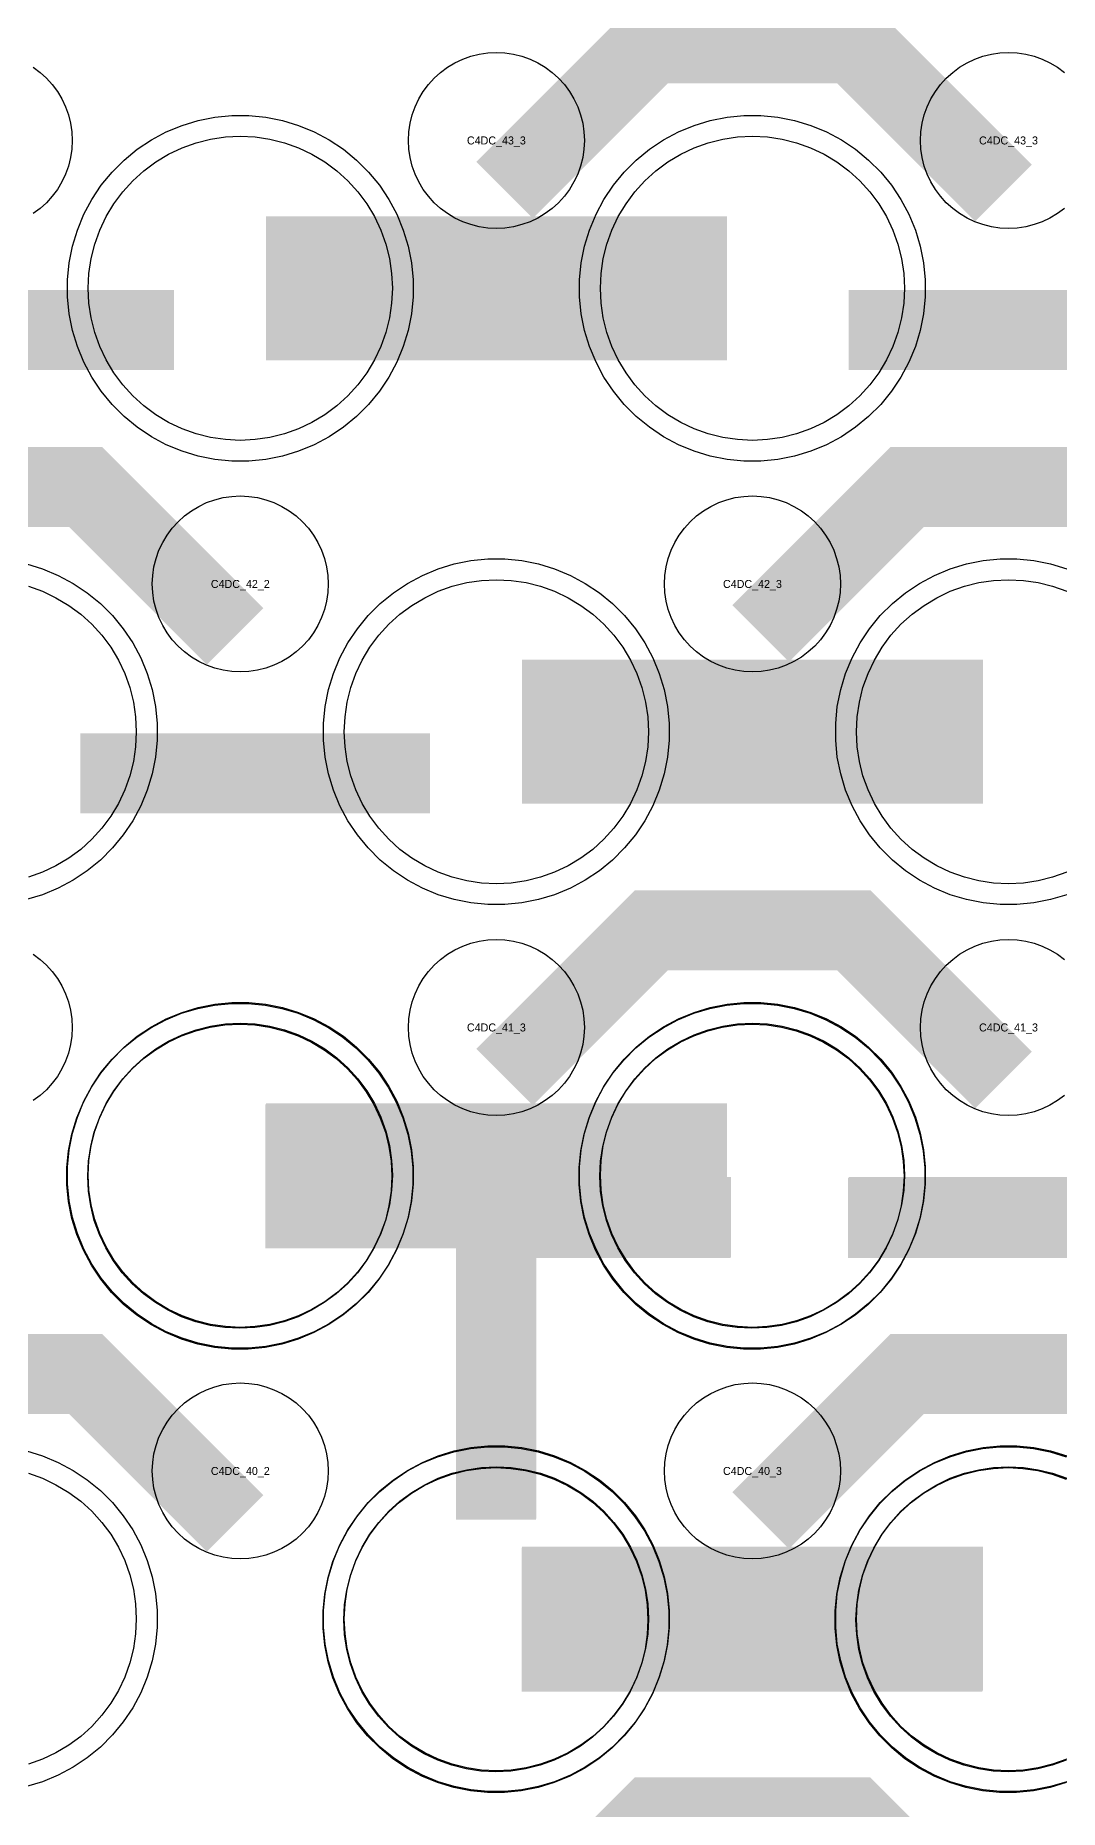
# Model space of a CAD drawing. Extents: x -11880 to 11880, y -14992 to 14992.
# Drawn here: x -11184 to -10864, y -9357 to -8802 of the extents above; entities that cross this region are included whole.
import ezdxf
from ezdxf.enums import TextEntityAlignment as Align

# ---------------------------------------------------------------- set-up
doc = ezdxf.new("R2010")
doc.units = 0
doc.header["$MEASUREMENT"] = 0
for name, color, linetype in [('GDS_775_DT_237', 138, 'CONTINUOUS'), ('RDL1_FS', 34, 'CONTINUOUS'), ('RDL_BS', 160, 'CONTINUOUS')]:
    doc.layers.add(name, color=color, linetype=linetype)

msp = doc.modelspace()

# ---------------------------------------------------------------- linework, layer by layer
at = {"layer": 'RDL1_FS'}
for points in [[(-11120, -8928.819), (-11124.657, -8928.59), (-11129.268, -8927.906), (-11133.791, -8926.774), (-11138.181, -8925.202), (-11142.395, -8923.21), (-11146.395, -8920.812), (-11150.14, -8918.034), (-11153.594, -8914.904), (-11156.724, -8911.45), (-11159.502, -8907.705), (-11161.9, -8903.705), (-11163.892, -8899.491), (-11165.464, -8895.101), (-11166.596, -8890.578), (-11167.28, -8885.967), (-11167.509, -8881.31), (-11167.28, -8876.653), (-11166.596, -8872.042), (-11165.464, -8867.519), (-11163.892, -8863.129), (-11161.9, -8858.915), (-11159.502, -8854.915), (-11156.724, -8851.17), (-11153.594, -8847.716), (-11150.14, -8844.586), (-11146.395, -8841.808), (-11142.395, -8839.41), (-11138.181, -8837.418), (-11133.791, -8835.846), (-11129.268, -8834.714), (-11124.657, -8834.03), (-11120, -8833.801), (-11115.343, -8834.03), (-11110.732, -8834.714), (-11106.209, -8835.846), (-11101.819, -8837.418), (-11097.605, -8839.41), (-11093.605, -8841.808), (-11089.86, -8844.586), (-11086.406, -8847.716), (-11083.276, -8851.17), (-11080.498, -8854.915), (-11078.1, -8858.915), (-11076.108, -8863.129), (-11074.536, -8867.519), (-11073.404, -8872.042), (-11072.72, -8876.653), (-11072.491, -8881.31), (-11072.72, -8885.967), (-11073.404, -8890.578), (-11074.536, -8895.101), (-11076.108, -8899.491), (-11078.1, -8903.705), (-11080.498, -8907.705), (-11083.276, -8911.45), (-11086.406, -8914.904), (-11089.86, -8918.034), (-11093.605, -8920.812), (-11097.605, -8923.21), (-11101.819, -8925.202), (-11106.209, -8926.774), (-11110.732, -8927.906), (-11115.343, -8928.59)], [(-10960, -8928.819), (-10964.657, -8928.59), (-10969.268, -8927.906), (-10973.791, -8926.774), (-10978.181, -8925.202), (-10982.395, -8923.21), (-10986.395, -8920.812), (-10990.14, -8918.034), (-10993.594, -8914.904), (-10996.724, -8911.45), (-10999.502, -8907.705), (-11001.9, -8903.705), (-11003.892, -8899.491), (-11005.464, -8895.101), (-11006.596, -8890.578), (-11007.28, -8885.967), (-11007.509, -8881.31), (-11007.28, -8876.653), (-11006.596, -8872.042), (-11005.464, -8867.519), (-11003.892, -8863.129), (-11001.9, -8858.915), (-10999.502, -8854.915), (-10996.724, -8851.17), (-10993.594, -8847.716), (-10990.14, -8844.586), (-10986.395, -8841.808), (-10982.395, -8839.41), (-10978.181, -8837.418), (-10973.791, -8835.846), (-10969.268, -8834.714), (-10964.657, -8834.03), (-10960, -8833.801), (-10955.343, -8834.03), (-10950.732, -8834.714), (-10946.209, -8835.846), (-10941.819, -8837.418), (-10937.605, -8839.41), (-10933.605, -8841.808), (-10929.86, -8844.586), (-10926.406, -8847.716), (-10923.276, -8851.17), (-10920.498, -8854.915), (-10918.1, -8858.915), (-10916.108, -8863.129), (-10914.536, -8867.519), (-10913.404, -8872.042), (-10912.72, -8876.653), (-10912.491, -8881.31), (-10912.72, -8885.967), (-10913.404, -8890.578), (-10914.536, -8895.101), (-10916.108, -8899.491), (-10918.1, -8903.705), (-10920.498, -8907.705), (-10923.276, -8911.45), (-10926.406, -8914.904), (-10929.86, -8918.034), (-10933.605, -8920.812), (-10937.605, -8923.21), (-10941.819, -8925.202), (-10946.209, -8926.774), (-10950.732, -8927.906), (-10955.343, -8928.59)], [(-11040, -9067.384), (-11044.657, -9067.155), (-11049.268, -9066.471), (-11053.791, -9065.339), (-11058.181, -9063.767), (-11062.395, -9061.775), (-11066.395, -9059.377), (-11070.14, -9056.599), (-11073.594, -9053.469), (-11076.724, -9050.015), (-11079.502, -9046.27), (-11081.9, -9042.27), (-11083.892, -9038.056), (-11085.464, -9033.666), (-11086.596, -9029.143), (-11087.28, -9024.532), (-11087.509, -9019.875), (-11087.28, -9015.218), (-11086.596, -9010.607), (-11085.464, -9006.084), (-11083.892, -9001.694), (-11081.9, -8997.48), (-11079.502, -8993.48), (-11076.724, -8989.735), (-11073.594, -8986.281), (-11070.14, -8983.151), (-11066.395, -8980.373), (-11062.395, -8977.975), (-11058.181, -8975.983), (-11053.791, -8974.411), (-11049.268, -8973.279), (-11044.657, -8972.595), (-11040, -8972.366), (-11035.343, -8972.595), (-11030.732, -8973.279), (-11026.209, -8974.411), (-11021.819, -8975.983), (-11017.605, -8977.975), (-11013.605, -8980.373), (-11009.86, -8983.151), (-11006.406, -8986.281), (-11003.276, -8989.735), (-11000.498, -8993.48), (-10998.1, -8997.48), (-10996.108, -9001.694), (-10994.536, -9006.084), (-10993.404, -9010.607), (-10992.72, -9015.218), (-10992.491, -9019.875), (-10992.72, -9024.532), (-10993.404, -9029.143), (-10994.536, -9033.666), (-10996.108, -9038.056), (-10998.1, -9042.27), (-11000.498, -9046.27), (-11003.276, -9050.015), (-11006.406, -9053.469), (-11009.86, -9056.599), (-11013.605, -9059.377), (-11017.605, -9061.775), (-11021.819, -9063.767), (-11026.209, -9065.339), (-11030.732, -9066.471), (-11035.343, -9067.155)], [(-11120, -9205.944), (-11124.657, -9205.715), (-11129.268, -9205.031), (-11133.791, -9203.899), (-11138.181, -9202.327), (-11142.395, -9200.335), (-11146.395, -9197.937), (-11150.14, -9195.159), (-11153.594, -9192.029), (-11156.724, -9188.575), (-11159.502, -9184.83), (-11161.9, -9180.83), (-11163.892, -9176.616), (-11165.464, -9172.226), (-11166.596, -9167.703), (-11167.28, -9163.092), (-11167.509, -9158.435), (-11167.28, -9153.778), (-11166.596, -9149.167), (-11165.464, -9144.644), (-11163.892, -9140.254), (-11161.9, -9136.04), (-11159.502, -9132.04), (-11156.724, -9128.295), (-11153.594, -9124.841), (-11150.14, -9121.711), (-11146.395, -9118.933), (-11142.395, -9116.535), (-11138.181, -9114.543), (-11133.791, -9112.971), (-11129.268, -9111.839), (-11124.657, -9111.155), (-11120, -9110.926), (-11115.343, -9111.155), (-11110.732, -9111.839), (-11106.209, -9112.971), (-11101.819, -9114.543), (-11097.605, -9116.535), (-11093.605, -9118.933), (-11089.86, -9121.711), (-11086.406, -9124.841), (-11083.276, -9128.295), (-11080.498, -9132.04), (-11078.1, -9136.04), (-11076.108, -9140.254), (-11074.536, -9144.644), (-11073.404, -9149.167), (-11072.72, -9153.778), (-11072.491, -9158.435), (-11072.72, -9163.092), (-11073.404, -9167.703), (-11074.536, -9172.226), (-11076.108, -9176.616), (-11078.1, -9180.83), (-11080.498, -9184.83), (-11083.276, -9188.575), (-11086.406, -9192.029), (-11089.86, -9195.159), (-11093.605, -9197.937), (-11097.605, -9200.335), (-11101.819, -9202.327), (-11106.209, -9203.899), (-11110.732, -9205.031), (-11115.343, -9205.715)], [(-10960, -9205.944), (-10964.657, -9205.715), (-10969.268, -9205.031), (-10973.791, -9203.899), (-10978.181, -9202.327), (-10982.395, -9200.335), (-10986.395, -9197.937), (-10990.14, -9195.159), (-10993.594, -9192.029), (-10996.724, -9188.575), (-10999.502, -9184.83), (-11001.9, -9180.83), (-11003.892, -9176.616), (-11005.464, -9172.226), (-11006.596, -9167.703), (-11007.28, -9163.092), (-11007.509, -9158.435), (-11007.28, -9153.778), (-11006.596, -9149.167), (-11005.464, -9144.644), (-11003.892, -9140.254), (-11001.9, -9136.04), (-10999.502, -9132.04), (-10996.724, -9128.295), (-10993.594, -9124.841), (-10990.14, -9121.711), (-10986.395, -9118.933), (-10982.395, -9116.535), (-10978.181, -9114.543), (-10973.791, -9112.971), (-10969.268, -9111.839), (-10964.657, -9111.155), (-10960, -9110.926), (-10955.343, -9111.155), (-10950.732, -9111.839), (-10946.209, -9112.971), (-10941.819, -9114.543), (-10937.605, -9116.535), (-10933.605, -9118.933), (-10929.86, -9121.711), (-10926.406, -9124.841), (-10923.276, -9128.295), (-10920.498, -9132.04), (-10918.1, -9136.04), (-10916.108, -9140.254), (-10914.536, -9144.644), (-10913.404, -9149.167), (-10912.72, -9153.778), (-10912.491, -9158.435), (-10912.72, -9163.092), (-10913.404, -9167.703), (-10914.536, -9172.226), (-10916.108, -9176.616), (-10918.1, -9180.83), (-10920.498, -9184.83), (-10923.276, -9188.575), (-10926.406, -9192.029), (-10929.86, -9195.159), (-10933.605, -9197.937), (-10937.605, -9200.335), (-10941.819, -9202.327), (-10946.209, -9203.899), (-10950.732, -9205.031), (-10955.343, -9205.715)], [(-11040, -9344.509), (-11044.657, -9344.28), (-11049.268, -9343.596), (-11053.791, -9342.464), (-11058.181, -9340.892), (-11062.395, -9338.9), (-11066.395, -9336.502), (-11070.14, -9333.724), (-11073.594, -9330.594), (-11076.724, -9327.14), (-11079.502, -9323.395), (-11081.9, -9319.395), (-11083.892, -9315.181), (-11085.464, -9310.791), (-11086.596, -9306.268), (-11087.28, -9301.657), (-11087.509, -9297), (-11087.28, -9292.343), (-11086.596, -9287.732), (-11085.464, -9283.209), (-11083.892, -9278.819), (-11081.9, -9274.605), (-11079.502, -9270.605), (-11076.724, -9266.86), (-11073.594, -9263.406), (-11070.14, -9260.276), (-11066.395, -9257.498), (-11062.395, -9255.1), (-11058.181, -9253.108), (-11053.791, -9251.536), (-11049.268, -9250.404), (-11044.657, -9249.72), (-11040, -9249.491), (-11035.343, -9249.72), (-11030.732, -9250.404), (-11026.209, -9251.536), (-11021.819, -9253.108), (-11017.605, -9255.1), (-11013.605, -9257.498), (-11009.86, -9260.276), (-11006.406, -9263.406), (-11003.276, -9266.86), (-11000.498, -9270.605), (-10998.1, -9274.605), (-10996.108, -9278.819), (-10994.536, -9283.209), (-10993.404, -9287.732), (-10992.72, -9292.343), (-10992.491, -9297), (-10992.72, -9301.657), (-10993.404, -9306.268), (-10994.536, -9310.791), (-10996.108, -9315.181), (-10998.1, -9319.395), (-11000.498, -9323.395), (-11003.276, -9327.14), (-11006.406, -9330.594), (-11009.86, -9333.724), (-11013.605, -9336.502), (-11017.605, -9338.9), (-11021.819, -9340.892), (-11026.209, -9342.464), (-11030.732, -9343.596), (-11035.343, -9344.28)]]:
    msp.add_lwpolyline(points, close=True, dxfattribs=at)
for points in [[(-11111.998, -8881.31, 45, 45, 0), (-11039.998, -8881.31, 45, 45, 0)], [(-11039.998, -8881.31, 45, 45, 0), (-10967.998, -8881.31, 45, 45, 0)], [(-11031.998, -9019.875, 45, 45, 0), (-10959.998, -9019.875, 45, 45, 0)], [(-10959.998, -9019.875, 45, 45, 0), (-10887.998, -9019.875, 45, 45, 0)], [(-11111.998, -9158.435, 45, 45, 0), (-11039.998, -9158.435, 45, 45, 0)], [(-11039.998, -9158.435, 45, 45, 0), (-10967.998, -9158.435, 45, 45, 0)], [(-11031.998, -9297, 45, 45, 0), (-10959.998, -9297, 45, 45, 0)], [(-10959.998, -9297, 45, 45, 0), (-10887.998, -9297, 45, 45, 0)]]:
    msp.add_lwpolyline(points, format="xyseb", dxfattribs=at)
for points in [[(-10861.819, -9063.767), (-10866.209, -9065.339), (-10870.732, -9066.471), (-10875.343, -9067.155), (-10880, -9067.384), (-10884.657, -9067.155), (-10889.268, -9066.471), (-10893.791, -9065.339), (-10898.181, -9063.767), (-10902.395, -9061.775), (-10906.395, -9059.377), (-10910.14, -9056.599), (-10913.594, -9053.469), (-10916.724, -9050.015), (-10919.502, -9046.27), (-10921.9, -9042.27), (-10923.892, -9038.056), (-10925.464, -9033.666), (-10926.596, -9029.143), (-10927.28, -9024.532), (-10927.509, -9019.875), (-10927.28, -9015.218), (-10926.596, -9010.607), (-10925.464, -9006.084), (-10923.892, -9001.694), (-10921.9, -8997.48), (-10919.502, -8993.48), (-10916.724, -8989.735), (-10913.594, -8986.281), (-10910.14, -8983.151), (-10906.395, -8980.373), (-10902.395, -8977.975), (-10898.181, -8975.983), (-10893.791, -8974.411), (-10889.268, -8973.279), (-10884.657, -8972.595), (-10880, -8972.366), (-10875.343, -8972.595), (-10870.732, -8973.279), (-10866.209, -8974.411), (-10861.819, -8975.983)], [(-11186.209, -8974.411), (-11181.819, -8975.983), (-11177.605, -8977.975), (-11173.605, -8980.373), (-11169.86, -8983.151), (-11166.406, -8986.281), (-11163.276, -8989.735), (-11160.498, -8993.48), (-11158.1, -8997.48), (-11156.108, -9001.694), (-11154.536, -9006.084), (-11153.404, -9010.607), (-11152.72, -9015.218), (-11152.491, -9019.875), (-11152.72, -9024.532), (-11153.404, -9029.143), (-11154.536, -9033.666), (-11156.108, -9038.056), (-11158.1, -9042.27), (-11160.498, -9046.27), (-11163.276, -9050.015), (-11166.406, -9053.469), (-11169.86, -9056.599), (-11173.605, -9059.377), (-11177.605, -9061.775), (-11181.819, -9063.767), (-11186.209, -9065.339)], [(-10861.819, -9340.892), (-10866.209, -9342.464), (-10870.732, -9343.596), (-10875.343, -9344.28), (-10880, -9344.509), (-10884.657, -9344.28), (-10889.268, -9343.596), (-10893.791, -9342.464), (-10898.181, -9340.892), (-10902.395, -9338.9), (-10906.395, -9336.502), (-10910.14, -9333.724), (-10913.594, -9330.594), (-10916.724, -9327.14), (-10919.502, -9323.395), (-10921.9, -9319.395), (-10923.892, -9315.181), (-10925.464, -9310.791), (-10926.596, -9306.268), (-10927.28, -9301.657), (-10927.509, -9297), (-10927.28, -9292.343), (-10926.596, -9287.732), (-10925.464, -9283.209), (-10923.892, -9278.819), (-10921.9, -9274.605), (-10919.502, -9270.605), (-10916.724, -9266.86), (-10913.594, -9263.406), (-10910.14, -9260.276), (-10906.395, -9257.498), (-10902.395, -9255.1), (-10898.181, -9253.108), (-10893.791, -9251.536), (-10889.268, -9250.404), (-10884.657, -9249.72), (-10880, -9249.491), (-10875.343, -9249.72), (-10870.732, -9250.404), (-10866.209, -9251.536), (-10861.819, -9253.108)], [(-11186.209, -9251.536), (-11181.819, -9253.108), (-11177.605, -9255.1), (-11173.605, -9257.498), (-11169.86, -9260.276), (-11166.406, -9263.406), (-11163.276, -9266.86), (-11160.498, -9270.605), (-11158.1, -9274.605), (-11156.108, -9278.819), (-11154.536, -9283.209), (-11153.404, -9287.732), (-11152.72, -9292.343), (-11152.491, -9297), (-11152.72, -9301.657), (-11153.404, -9306.268), (-11154.536, -9310.791), (-11156.108, -9315.181), (-11158.1, -9319.395), (-11160.498, -9323.395), (-11163.276, -9327.14), (-11166.406, -9330.594), (-11169.86, -9333.724), (-11173.605, -9336.502), (-11177.605, -9338.9), (-11181.819, -9340.892), (-11186.209, -9342.464)]]:
    msp.add_lwpolyline(points, dxfattribs=at)
at = {"layer": 'RDL1_FS', "color": 241, "true_color": 0xf7abae}
for points in [[(-11120.149, -9206.226), (-11124.806, -9205.997), (-11129.417, -9205.313), (-11133.94, -9204.181), (-11138.33, -9202.609), (-11142.544, -9200.617), (-11146.544, -9198.219), (-11150.289, -9195.441), (-11153.743, -9192.311), (-11156.873, -9188.857), (-11159.651, -9185.112), (-11162.049, -9181.112), (-11164.041, -9176.898), (-11165.613, -9172.508), (-11166.745, -9167.985), (-11167.429, -9163.374), (-11167.658, -9158.717), (-11167.429, -9154.06), (-11166.745, -9149.449), (-11165.613, -9144.926), (-11164.041, -9140.536), (-11162.049, -9136.322), (-11159.651, -9132.322), (-11156.873, -9128.577), (-11153.743, -9125.123), (-11150.289, -9121.993), (-11146.544, -9119.215), (-11142.544, -9116.817), (-11138.33, -9114.825), (-11133.94, -9113.253), (-11129.417, -9112.121), (-11124.806, -9111.437), (-11120.149, -9111.208), (-11115.492, -9111.437), (-11110.881, -9112.121), (-11106.358, -9113.253), (-11101.968, -9114.825), (-11097.754, -9116.817), (-11093.754, -9119.215), (-11090.009, -9121.993), (-11086.555, -9125.123), (-11083.425, -9128.577), (-11080.647, -9132.322), (-11078.249, -9136.322), (-11076.257, -9140.536), (-11074.685, -9144.926), (-11073.553, -9149.449), (-11072.869, -9154.06), (-11072.64, -9158.717), (-11072.869, -9163.374), (-11073.553, -9167.985), (-11074.685, -9172.508), (-11076.257, -9176.898), (-11078.249, -9181.112), (-11080.647, -9185.112), (-11083.425, -9188.857), (-11086.555, -9192.311), (-11090.009, -9195.441), (-11093.754, -9198.219), (-11097.754, -9200.617), (-11101.968, -9202.609), (-11106.358, -9204.181), (-11110.881, -9205.313), (-11115.492, -9205.997)], [(-10960.149, -9206.226), (-10964.806, -9205.997), (-10969.417, -9205.313), (-10973.94, -9204.181), (-10978.33, -9202.609), (-10982.544, -9200.617), (-10986.544, -9198.219), (-10990.289, -9195.441), (-10993.743, -9192.311), (-10996.873, -9188.857), (-10999.651, -9185.112), (-11002.049, -9181.112), (-11004.041, -9176.898), (-11005.613, -9172.508), (-11006.745, -9167.985), (-11007.429, -9163.374), (-11007.658, -9158.717), (-11007.429, -9154.06), (-11006.745, -9149.449), (-11005.613, -9144.926), (-11004.041, -9140.536), (-11002.049, -9136.322), (-10999.651, -9132.322), (-10996.873, -9128.577), (-10993.743, -9125.123), (-10990.289, -9121.993), (-10986.544, -9119.215), (-10982.544, -9116.817), (-10978.33, -9114.825), (-10973.94, -9113.253), (-10969.417, -9112.121), (-10964.806, -9111.437), (-10960.149, -9111.208), (-10955.492, -9111.437), (-10950.881, -9112.121), (-10946.358, -9113.253), (-10941.968, -9114.825), (-10937.754, -9116.817), (-10933.754, -9119.215), (-10930.009, -9121.993), (-10926.555, -9125.123), (-10923.425, -9128.577), (-10920.647, -9132.322), (-10918.249, -9136.322), (-10916.257, -9140.536), (-10914.685, -9144.926), (-10913.553, -9149.449), (-10912.869, -9154.06), (-10912.64, -9158.717), (-10912.869, -9163.374), (-10913.553, -9167.985), (-10914.685, -9172.508), (-10916.257, -9176.898), (-10918.249, -9181.112), (-10920.647, -9185.112), (-10923.425, -9188.857), (-10926.555, -9192.311), (-10930.009, -9195.441), (-10933.754, -9198.219), (-10937.754, -9200.617), (-10941.968, -9202.609), (-10946.358, -9204.181), (-10950.881, -9205.313), (-10955.492, -9205.997)], [(-11040.149, -9344.791), (-11044.806, -9344.562), (-11049.417, -9343.878), (-11053.94, -9342.746), (-11058.33, -9341.174), (-11062.544, -9339.182), (-11066.544, -9336.784), (-11070.289, -9334.006), (-11073.743, -9330.876), (-11076.873, -9327.422), (-11079.651, -9323.677), (-11082.049, -9319.677), (-11084.041, -9315.463), (-11085.613, -9311.073), (-11086.745, -9306.55), (-11087.429, -9301.939), (-11087.658, -9297.282), (-11087.429, -9292.625), (-11086.745, -9288.014), (-11085.613, -9283.491), (-11084.041, -9279.101), (-11082.049, -9274.887), (-11079.651, -9270.887), (-11076.873, -9267.142), (-11073.743, -9263.688), (-11070.289, -9260.558), (-11066.544, -9257.78), (-11062.544, -9255.382), (-11058.33, -9253.39), (-11053.94, -9251.818), (-11049.417, -9250.686), (-11044.806, -9250.002), (-11040.149, -9249.773), (-11035.492, -9250.002), (-11030.881, -9250.686), (-11026.358, -9251.818), (-11021.968, -9253.39), (-11017.754, -9255.382), (-11013.754, -9257.78), (-11010.009, -9260.558), (-11006.555, -9263.688), (-11003.425, -9267.142), (-11000.647, -9270.887), (-10998.249, -9274.887), (-10996.257, -9279.101), (-10994.685, -9283.491), (-10993.553, -9288.014), (-10992.869, -9292.625), (-10992.64, -9297.282), (-10992.869, -9301.939), (-10993.553, -9306.55), (-10994.685, -9311.073), (-10996.257, -9315.463), (-10998.249, -9319.677), (-11000.647, -9323.677), (-11003.425, -9327.422), (-11006.555, -9330.876), (-11010.009, -9334.006), (-11013.754, -9336.784), (-11017.754, -9339.182), (-11021.968, -9341.174), (-11026.358, -9342.746), (-11030.881, -9343.878), (-11035.492, -9344.562)]]:
    msp.add_lwpolyline(points, close=True, dxfattribs=at)
for points in [[(-11112.147, -9158.717, 45, 45, 0), (-11040.147, -9158.717, 45, 45, 0)], [(-11040.147, -9158.717, 45, 45, 0), (-10968.147, -9158.717, 45, 45, 0)], [(-11032.147, -9297.282, 45, 45, 0), (-10960.147, -9297.282, 45, 45, 0)], [(-10960.147, -9297.282, 45, 45, 0), (-10888.147, -9297.282, 45, 45, 0)]]:
    msp.add_lwpolyline(points, format="xyseb", dxfattribs=at)
msp.add_lwpolyline([(-10861.968, -9341.174), (-10866.358, -9342.746), (-10870.881, -9343.878), (-10875.492, -9344.562), (-10880.149, -9344.791), (-10884.806, -9344.562), (-10889.417, -9343.878), (-10893.94, -9342.746), (-10898.33, -9341.174), (-10902.544, -9339.182), (-10906.544, -9336.784), (-10910.289, -9334.006), (-10913.743, -9330.876), (-10916.873, -9327.422), (-10919.651, -9323.677), (-10922.049, -9319.677), (-10924.041, -9315.463), (-10925.613, -9311.073), (-10926.745, -9306.55), (-10927.429, -9301.939), (-10927.658, -9297.282), (-10927.429, -9292.625), (-10926.745, -9288.014), (-10925.613, -9283.491), (-10924.041, -9279.101), (-10922.049, -9274.887), (-10919.651, -9270.887), (-10916.873, -9267.142), (-10913.743, -9263.688), (-10910.289, -9260.558), (-10906.544, -9257.78), (-10902.544, -9255.382), (-10898.33, -9253.39), (-10893.94, -9251.818), (-10889.417, -9250.686), (-10884.806, -9250.002), (-10880.149, -9249.773), (-10875.492, -9250.002), (-10870.881, -9250.686), (-10866.358, -9251.818), (-10861.968, -9253.39)], dxfattribs=at)
at = {"layer": 'RDL_BS'}
for points in [[(-11037.438, -8850.624, 25, 25, 0), (-10991.623, -8804.809, 25, 25, 0), (-10958.07, -8804.809, 25, 25, 0)], [(-10881.599, -8851.523, 25, 25, 0), (-10928.313, -8804.809, 25, 25, 0), (-10958.071, -8804.809, 25, 25, 0)], [(-11249.984, -8894.323, 25, 25, 0), (-11140.719, -8894.323, 25, 25, 0)], [(-10929.984, -8894.323, 25, 25, 0), (-10820.719, -8894.323, 25, 25, 0)], [(-11121.599, -8990.088, 25, 25, 0), (-11168.313, -8943.374, 25, 25, 0), (-11198.071, -8943.374, 25, 25, 0)], [(-10957.438, -8989.189, 25, 25, 0), (-10911.623, -8943.374, 25, 25, 0), (-10878.07, -8943.374, 25, 25, 0)], [(-10801.599, -8990.088, 25, 25, 0), (-10848.313, -8943.374, 25, 25, 0), (-10878.071, -8943.374, 25, 25, 0)], [(-11169.984, -9032.888, 25, 25, 0), (-11060.719, -9032.888, 25, 25, 0)], [(-11037.438, -9127.749, 25, 25, 0), (-10991.623, -9081.934, 25, 25, 0), (-10958.07, -9081.934, 25, 25, 0)], [(-10881.599, -9128.648, 25, 25, 0), (-10928.313, -9081.934, 25, 25, 0), (-10958.071, -9081.934, 25, 25, 0)], [(-11040, -9265.735, 25, 25, 0), (-11040, -9158.958, 25, 25, 0)], [(-11040, -9265.735, 25, 25, 0), (-11040, -9158.958, 25, 25, 0)], [(-11052.5, -9171.458, 25, 25, 0), (-10987.833, -9171.458, 25, 25, 0)], [(-11052.5, -9171.458, 25, 25, 0), (-10966.667, -9171.458, 25, 25, 0)], [(-10929.984, -9171.448, 25, 25, 0), (-10820.719, -9171.448, 25, 25, 0)], [(-11121.599, -9267.213, 25, 25, 0), (-11168.313, -9220.499, 25, 25, 0), (-11198.071, -9220.499, 25, 25, 0)], [(-10957.438, -9266.314, 25, 25, 0), (-10911.623, -9220.499, 25, 25, 0), (-10878.07, -9220.499, 25, 25, 0)], [(-10801.599, -9267.213, 25, 25, 0), (-10848.313, -9220.499, 25, 25, 0), (-10878.071, -9220.499, 25, 25, 0)], [(-11037.438, -9404.879, 25, 25, 0), (-10991.623, -9359.064, 25, 25, 0), (-10958.07, -9359.064, 25, 25, 0)], [(-10881.599, -9405.778, 25, 25, 0), (-10928.313, -9359.064, 25, 25, 0), (-10958.071, -9359.064, 25, 25, 0)]]:
    msp.add_lwpolyline(points, format="xyseb", dxfattribs=at)
for points in [[(-11184.72, -8812.265), (-11182.557, -8813.868), (-11180.558, -8815.68), (-11178.746, -8817.679), (-11177.143, -8819.842), (-11175.75, -8822.166), (-11174.598, -8824.603), (-11173.691, -8827.138), (-11173.034, -8829.757), (-11172.638, -8832.429), (-11172.506, -8835.122), (-11172.638, -8837.815), (-11173.034, -8840.487), (-11173.691, -8843.106), (-11174.598, -8845.641), (-11175.75, -8848.078), (-11177.143, -8850.402), (-11178.746, -8852.565), (-11180.558, -8854.564), (-11182.557, -8856.376), (-11184.72, -8857.979)], [(-10862.557, -8856.376), (-10864.72, -8857.979), (-10867.044, -8859.372), (-10869.481, -8860.524), (-10872.016, -8861.431), (-10874.635, -8862.088), (-10877.307, -8862.484), (-10880, -8862.616), (-10882.693, -8862.484), (-10885.365, -8862.088), (-10887.984, -8861.431), (-10890.519, -8860.524), (-10892.956, -8859.372), (-10895.28, -8857.979), (-10897.443, -8856.376), (-10899.442, -8854.564), (-10901.254, -8852.565), (-10902.857, -8850.402), (-10904.25, -8848.078), (-10905.402, -8845.641), (-10906.309, -8843.106), (-10906.966, -8840.487), (-10907.362, -8837.815), (-10907.494, -8835.122), (-10907.362, -8832.429), (-10906.966, -8829.757), (-10906.309, -8827.138), (-10905.402, -8824.603), (-10904.25, -8822.166), (-10902.857, -8819.842), (-10901.254, -8817.679), (-10899.442, -8815.68), (-10897.443, -8813.868), (-10895.28, -8812.265), (-10892.956, -8810.872), (-10890.519, -8809.72), (-10887.984, -8808.813), (-10885.365, -8808.156), (-10882.693, -8807.76), (-10880, -8807.628), (-10877.307, -8807.76), (-10874.635, -8808.156), (-10872.016, -8808.813), (-10869.481, -8809.72), (-10867.044, -8810.872), (-10864.72, -8812.265), (-10862.557, -8813.868)], [(-11186.835, -8967.438), (-11181.795, -8968.969), (-11176.885, -8971), (-11172.223, -8973.492), (-11167.809, -8976.439), (-11163.708, -8979.801), (-11159.926, -8983.583), (-11156.564, -8987.684), (-11153.617, -8992.098), (-11151.125, -8996.76), (-11149.094, -9001.67), (-11147.563, -9006.71), (-11146.517, -9011.937), (-11146, -9017.231), (-11146, -9022.519), (-11146.517, -9027.813), (-11147.563, -9033.04), (-11149.094, -9038.08), (-11151.125, -9042.99), (-11153.617, -9047.652), (-11156.564, -9052.066), (-11159.926, -9056.167), (-11163.708, -9059.949), (-11167.809, -9063.311), (-11172.223, -9066.258), (-11176.885, -9068.75), (-11181.795, -9070.781), (-11186.835, -9072.312)], [(-10861.795, -9070.781), (-10866.835, -9072.312), (-10872.062, -9073.358), (-10877.356, -9073.875), (-10882.644, -9073.875), (-10887.938, -9073.358), (-10893.165, -9072.312), (-10898.205, -9070.781), (-10903.115, -9068.75), (-10907.777, -9066.258), (-10912.191, -9063.311), (-10916.292, -9059.949), (-10920.074, -9056.167), (-10923.436, -9052.066), (-10926.383, -9047.652), (-10928.875, -9042.99), (-10930.906, -9038.08), (-10932.437, -9033.04), (-10933.483, -9027.813), (-10934, -9022.519), (-10934, -9017.231), (-10933.483, -9011.937), (-10932.437, -9006.71), (-10930.906, -9001.67), (-10928.875, -8996.76), (-10926.383, -8992.098), (-10923.436, -8987.684), (-10920.074, -8983.583), (-10916.292, -8979.801), (-10912.191, -8976.439), (-10907.777, -8973.492), (-10903.115, -8971), (-10898.205, -8968.969), (-10893.165, -8967.438), (-10887.938, -8966.392), (-10882.644, -8965.875), (-10877.356, -8965.875), (-10872.062, -8966.392), (-10866.835, -8967.438), (-10861.795, -8968.969)], [(-11184.72, -9089.39), (-11182.557, -9090.993), (-11180.558, -9092.805), (-11178.746, -9094.804), (-11177.143, -9096.967), (-11175.75, -9099.291), (-11174.598, -9101.728), (-11173.691, -9104.263), (-11173.034, -9106.882), (-11172.638, -9109.554), (-11172.506, -9112.247), (-11172.638, -9114.94), (-11173.034, -9117.612), (-11173.691, -9120.231), (-11174.598, -9122.766), (-11175.75, -9125.203), (-11177.143, -9127.527), (-11178.746, -9129.69), (-11180.558, -9131.689), (-11182.557, -9133.501), (-11184.72, -9135.104)], [(-10862.557, -9133.501), (-10864.72, -9135.104), (-10867.044, -9136.497), (-10869.481, -9137.649), (-10872.016, -9138.556), (-10874.635, -9139.213), (-10877.307, -9139.609), (-10880, -9139.741), (-10882.693, -9139.609), (-10885.365, -9139.213), (-10887.984, -9138.556), (-10890.519, -9137.649), (-10892.956, -9136.497), (-10895.28, -9135.104), (-10897.443, -9133.501), (-10899.442, -9131.689), (-10901.254, -9129.69), (-10902.857, -9127.527), (-10904.25, -9125.203), (-10905.402, -9122.766), (-10906.309, -9120.231), (-10906.966, -9117.612), (-10907.362, -9114.94), (-10907.494, -9112.247), (-10907.362, -9109.554), (-10906.966, -9106.882), (-10906.309, -9104.263), (-10905.402, -9101.728), (-10904.25, -9099.291), (-10902.857, -9096.967), (-10901.254, -9094.804), (-10899.442, -9092.805), (-10897.443, -9090.993), (-10895.28, -9089.39), (-10892.956, -9087.997), (-10890.519, -9086.845), (-10887.984, -9085.938), (-10885.365, -9085.281), (-10882.693, -9084.885), (-10880, -9084.753), (-10877.307, -9084.885), (-10874.635, -9085.281), (-10872.016, -9085.938), (-10869.481, -9086.845), (-10867.044, -9087.997), (-10864.72, -9089.39), (-10862.557, -9090.993)], [(-11186.835, -9244.563), (-11181.795, -9246.094), (-11176.885, -9248.125), (-11172.223, -9250.617), (-11167.809, -9253.564), (-11163.708, -9256.926), (-11159.926, -9260.708), (-11156.564, -9264.809), (-11153.617, -9269.223), (-11151.125, -9273.885), (-11149.094, -9278.795), (-11147.563, -9283.835), (-11146.517, -9289.062), (-11146, -9294.356), (-11146, -9299.644), (-11146.517, -9304.938), (-11147.563, -9310.165), (-11149.094, -9315.205), (-11151.125, -9320.115), (-11153.617, -9324.777), (-11156.564, -9329.191), (-11159.926, -9333.292), (-11163.708, -9337.074), (-11167.809, -9340.436), (-11172.223, -9343.383), (-11176.885, -9345.875), (-11181.795, -9347.906), (-11186.835, -9349.437)], [(-10861.795, -9347.906), (-10866.835, -9349.437), (-10872.062, -9350.483), (-10877.356, -9351), (-10882.644, -9351), (-10887.938, -9350.483), (-10893.165, -9349.437), (-10898.205, -9347.906), (-10903.115, -9345.875), (-10907.777, -9343.383), (-10912.191, -9340.436), (-10916.292, -9337.074), (-10920.074, -9333.292), (-10923.436, -9329.191), (-10926.383, -9324.777), (-10928.875, -9320.115), (-10930.906, -9315.205), (-10932.437, -9310.165), (-10933.483, -9304.938), (-10934, -9299.644), (-10934, -9294.356), (-10933.483, -9289.062), (-10932.437, -9283.835), (-10930.906, -9278.795), (-10928.875, -9273.885), (-10926.383, -9269.223), (-10923.436, -9264.809), (-10920.074, -9260.708), (-10916.292, -9256.926), (-10912.191, -9253.564), (-10907.777, -9250.617), (-10903.115, -9248.125), (-10898.205, -9246.094), (-10893.165, -9244.563), (-10887.938, -9243.517), (-10882.644, -9243), (-10877.356, -9243), (-10872.062, -9243.517), (-10866.835, -9244.563), (-10861.795, -9246.094)]]:
    msp.add_lwpolyline(points, dxfattribs=at)
for points in [[(-11040, -8862.616), (-11042.693, -8862.484), (-11045.365, -8862.088), (-11047.984, -8861.431), (-11050.519, -8860.524), (-11052.956, -8859.372), (-11055.28, -8857.979), (-11057.443, -8856.376), (-11059.442, -8854.564), (-11061.254, -8852.565), (-11062.857, -8850.402), (-11064.25, -8848.078), (-11065.402, -8845.641), (-11066.309, -8843.106), (-11066.966, -8840.487), (-11067.362, -8837.815), (-11067.494, -8835.122), (-11067.362, -8832.429), (-11066.966, -8829.757), (-11066.309, -8827.138), (-11065.402, -8824.603), (-11064.25, -8822.166), (-11062.857, -8819.842), (-11061.254, -8817.679), (-11059.442, -8815.68), (-11057.443, -8813.868), (-11055.28, -8812.265), (-11052.956, -8810.872), (-11050.519, -8809.72), (-11047.984, -8808.813), (-11045.365, -8808.156), (-11042.693, -8807.76), (-11040, -8807.628), (-11037.307, -8807.76), (-11034.635, -8808.156), (-11032.016, -8808.813), (-11029.481, -8809.72), (-11027.044, -8810.872), (-11024.72, -8812.265), (-11022.557, -8813.868), (-11020.558, -8815.68), (-11018.746, -8817.679), (-11017.143, -8819.842), (-11015.75, -8822.166), (-11014.598, -8824.603), (-11013.691, -8827.138), (-11013.034, -8829.757), (-11012.638, -8832.429), (-11012.506, -8835.122), (-11012.638, -8837.815), (-11013.034, -8840.487), (-11013.691, -8843.106), (-11014.598, -8845.641), (-11015.75, -8848.078), (-11017.143, -8850.402), (-11018.746, -8852.565), (-11020.558, -8854.564), (-11022.557, -8856.376), (-11024.72, -8857.979), (-11027.044, -8859.372), (-11029.481, -8860.524), (-11032.016, -8861.431), (-11034.635, -8862.088), (-11037.307, -8862.484)], [(-11122.644, -8935.31), (-11127.938, -8934.793), (-11133.165, -8933.747), (-11138.205, -8932.216), (-11143.115, -8930.185), (-11147.777, -8927.693), (-11152.191, -8924.746), (-11156.292, -8921.384), (-11160.074, -8917.602), (-11163.436, -8913.501), (-11166.383, -8909.087), (-11168.875, -8904.425), (-11170.906, -8899.515), (-11172.437, -8894.475), (-11173.483, -8889.248), (-11174, -8883.954), (-11174, -8878.666), (-11173.483, -8873.372), (-11172.437, -8868.145), (-11170.906, -8863.105), (-11168.875, -8858.195), (-11166.383, -8853.533), (-11163.436, -8849.119), (-11160.074, -8845.018), (-11156.292, -8841.236), (-11152.191, -8837.874), (-11147.777, -8834.927), (-11143.115, -8832.435), (-11138.205, -8830.404), (-11133.165, -8828.873), (-11127.938, -8827.827), (-11122.644, -8827.31), (-11117.356, -8827.31), (-11112.062, -8827.827), (-11106.835, -8828.873), (-11101.795, -8830.404), (-11096.885, -8832.435), (-11092.223, -8834.927), (-11087.809, -8837.874), (-11083.708, -8841.236), (-11079.926, -8845.018), (-11076.564, -8849.119), (-11073.617, -8853.533), (-11071.125, -8858.195), (-11069.094, -8863.105), (-11067.563, -8868.145), (-11066.517, -8873.372), (-11066, -8878.666), (-11066, -8883.954), (-11066.517, -8889.248), (-11067.563, -8894.475), (-11069.094, -8899.515), (-11071.125, -8904.425), (-11073.617, -8909.087), (-11076.564, -8913.501), (-11079.926, -8917.602), (-11083.708, -8921.384), (-11087.809, -8924.746), (-11092.223, -8927.693), (-11096.885, -8930.185), (-11101.795, -8932.216), (-11106.835, -8933.747), (-11112.062, -8934.793), (-11117.356, -8935.31)], [(-10962.644, -8935.31), (-10967.938, -8934.793), (-10973.165, -8933.747), (-10978.205, -8932.216), (-10983.115, -8930.185), (-10987.777, -8927.693), (-10992.191, -8924.746), (-10996.292, -8921.384), (-11000.074, -8917.602), (-11003.436, -8913.501), (-11006.383, -8909.087), (-11008.875, -8904.425), (-11010.906, -8899.515), (-11012.437, -8894.475), (-11013.483, -8889.248), (-11014, -8883.954), (-11014, -8878.666), (-11013.483, -8873.372), (-11012.437, -8868.145), (-11010.906, -8863.105), (-11008.875, -8858.195), (-11006.383, -8853.533), (-11003.436, -8849.119), (-11000.074, -8845.018), (-10996.292, -8841.236), (-10992.191, -8837.874), (-10987.777, -8834.927), (-10983.115, -8832.435), (-10978.205, -8830.404), (-10973.165, -8828.873), (-10967.938, -8827.827), (-10962.644, -8827.31), (-10957.356, -8827.31), (-10952.062, -8827.827), (-10946.835, -8828.873), (-10941.795, -8830.404), (-10936.885, -8832.435), (-10932.223, -8834.927), (-10927.809, -8837.874), (-10923.708, -8841.236), (-10919.926, -8845.018), (-10916.564, -8849.119), (-10913.617, -8853.533), (-10911.125, -8858.195), (-10909.094, -8863.105), (-10907.563, -8868.145), (-10906.517, -8873.372), (-10906, -8878.666), (-10906, -8883.954), (-10906.517, -8889.248), (-10907.563, -8894.475), (-10909.094, -8899.515), (-10911.125, -8904.425), (-10913.617, -8909.087), (-10916.564, -8913.501), (-10919.926, -8917.602), (-10923.708, -8921.384), (-10927.809, -8924.746), (-10932.223, -8927.693), (-10936.885, -8930.185), (-10941.795, -8932.216), (-10946.835, -8933.747), (-10952.062, -8934.793), (-10957.356, -8935.31)], [(-11120, -9001.181), (-11122.693, -9001.049), (-11125.365, -9000.653), (-11127.984, -8999.996), (-11130.519, -8999.089), (-11132.956, -8997.937), (-11135.28, -8996.544), (-11137.443, -8994.941), (-11139.442, -8993.129), (-11141.254, -8991.13), (-11142.857, -8988.967), (-11144.25, -8986.643), (-11145.402, -8984.206), (-11146.309, -8981.671), (-11146.966, -8979.052), (-11147.362, -8976.38), (-11147.494, -8973.687), (-11147.362, -8970.994), (-11146.966, -8968.322), (-11146.309, -8965.703), (-11145.402, -8963.168), (-11144.25, -8960.731), (-11142.857, -8958.407), (-11141.254, -8956.244), (-11139.442, -8954.245), (-11137.443, -8952.433), (-11135.28, -8950.83), (-11132.956, -8949.437), (-11130.519, -8948.285), (-11127.984, -8947.378), (-11125.365, -8946.721), (-11122.693, -8946.325), (-11120, -8946.193), (-11117.307, -8946.325), (-11114.635, -8946.721), (-11112.016, -8947.378), (-11109.481, -8948.285), (-11107.044, -8949.437), (-11104.72, -8950.83), (-11102.557, -8952.433), (-11100.558, -8954.245), (-11098.746, -8956.244), (-11097.143, -8958.407), (-11095.75, -8960.731), (-11094.598, -8963.168), (-11093.691, -8965.703), (-11093.034, -8968.322), (-11092.638, -8970.994), (-11092.506, -8973.687), (-11092.638, -8976.38), (-11093.034, -8979.052), (-11093.691, -8981.671), (-11094.598, -8984.206), (-11095.75, -8986.643), (-11097.143, -8988.967), (-11098.746, -8991.13), (-11100.558, -8993.129), (-11102.557, -8994.941), (-11104.72, -8996.544), (-11107.044, -8997.937), (-11109.481, -8999.089), (-11112.016, -8999.996), (-11114.635, -9000.653), (-11117.307, -9001.049)], [(-10960, -9001.181), (-10962.693, -9001.049), (-10965.365, -9000.653), (-10967.984, -8999.996), (-10970.519, -8999.089), (-10972.956, -8997.937), (-10975.28, -8996.544), (-10977.443, -8994.941), (-10979.442, -8993.129), (-10981.254, -8991.13), (-10982.857, -8988.967), (-10984.25, -8986.643), (-10985.402, -8984.206), (-10986.309, -8981.671), (-10986.966, -8979.052), (-10987.362, -8976.38), (-10987.494, -8973.687), (-10987.362, -8970.994), (-10986.966, -8968.322), (-10986.309, -8965.703), (-10985.402, -8963.168), (-10984.25, -8960.731), (-10982.857, -8958.407), (-10981.254, -8956.244), (-10979.442, -8954.245), (-10977.443, -8952.433), (-10975.28, -8950.83), (-10972.956, -8949.437), (-10970.519, -8948.285), (-10967.984, -8947.378), (-10965.365, -8946.721), (-10962.693, -8946.325), (-10960, -8946.193), (-10957.307, -8946.325), (-10954.635, -8946.721), (-10952.016, -8947.378), (-10949.481, -8948.285), (-10947.044, -8949.437), (-10944.72, -8950.83), (-10942.557, -8952.433), (-10940.558, -8954.245), (-10938.746, -8956.244), (-10937.143, -8958.407), (-10935.75, -8960.731), (-10934.598, -8963.168), (-10933.691, -8965.703), (-10933.034, -8968.322), (-10932.638, -8970.994), (-10932.506, -8973.687), (-10932.638, -8976.38), (-10933.034, -8979.052), (-10933.691, -8981.671), (-10934.598, -8984.206), (-10935.75, -8986.643), (-10937.143, -8988.967), (-10938.746, -8991.13), (-10940.558, -8993.129), (-10942.557, -8994.941), (-10944.72, -8996.544), (-10947.044, -8997.937), (-10949.481, -8999.089), (-10952.016, -8999.996), (-10954.635, -9000.653), (-10957.307, -9001.049)], [(-11042.644, -9073.875), (-11047.938, -9073.358), (-11053.165, -9072.312), (-11058.205, -9070.781), (-11063.115, -9068.75), (-11067.777, -9066.258), (-11072.191, -9063.311), (-11076.292, -9059.949), (-11080.074, -9056.167), (-11083.436, -9052.066), (-11086.383, -9047.652), (-11088.875, -9042.99), (-11090.906, -9038.08), (-11092.437, -9033.04), (-11093.483, -9027.813), (-11094, -9022.519), (-11094, -9017.231), (-11093.483, -9011.937), (-11092.437, -9006.71), (-11090.906, -9001.67), (-11088.875, -8996.76), (-11086.383, -8992.098), (-11083.436, -8987.684), (-11080.074, -8983.583), (-11076.292, -8979.801), (-11072.191, -8976.439), (-11067.777, -8973.492), (-11063.115, -8971), (-11058.205, -8968.969), (-11053.165, -8967.438), (-11047.938, -8966.392), (-11042.644, -8965.875), (-11037.356, -8965.875), (-11032.062, -8966.392), (-11026.835, -8967.438), (-11021.795, -8968.969), (-11016.885, -8971), (-11012.223, -8973.492), (-11007.809, -8976.439), (-11003.708, -8979.801), (-10999.926, -8983.583), (-10996.564, -8987.684), (-10993.617, -8992.098), (-10991.125, -8996.76), (-10989.094, -9001.67), (-10987.563, -9006.71), (-10986.517, -9011.937), (-10986, -9017.231), (-10986, -9022.519), (-10986.517, -9027.813), (-10987.563, -9033.04), (-10989.094, -9038.08), (-10991.125, -9042.99), (-10993.617, -9047.652), (-10996.564, -9052.066), (-10999.926, -9056.167), (-11003.708, -9059.949), (-11007.809, -9063.311), (-11012.223, -9066.258), (-11016.885, -9068.75), (-11021.795, -9070.781), (-11026.835, -9072.312), (-11032.062, -9073.358), (-11037.356, -9073.875)], [(-11040, -9139.741), (-11042.693, -9139.609), (-11045.365, -9139.213), (-11047.984, -9138.556), (-11050.519, -9137.649), (-11052.956, -9136.497), (-11055.28, -9135.104), (-11057.443, -9133.501), (-11059.442, -9131.689), (-11061.254, -9129.69), (-11062.857, -9127.527), (-11064.25, -9125.203), (-11065.402, -9122.766), (-11066.309, -9120.231), (-11066.966, -9117.612), (-11067.362, -9114.94), (-11067.494, -9112.247), (-11067.362, -9109.554), (-11066.966, -9106.882), (-11066.309, -9104.263), (-11065.402, -9101.728), (-11064.25, -9099.291), (-11062.857, -9096.967), (-11061.254, -9094.804), (-11059.442, -9092.805), (-11057.443, -9090.993), (-11055.28, -9089.39), (-11052.956, -9087.997), (-11050.519, -9086.845), (-11047.984, -9085.938), (-11045.365, -9085.281), (-11042.693, -9084.885), (-11040, -9084.753), (-11037.307, -9084.885), (-11034.635, -9085.281), (-11032.016, -9085.938), (-11029.481, -9086.845), (-11027.044, -9087.997), (-11024.72, -9089.39), (-11022.557, -9090.993), (-11020.558, -9092.805), (-11018.746, -9094.804), (-11017.143, -9096.967), (-11015.75, -9099.291), (-11014.598, -9101.728), (-11013.691, -9104.263), (-11013.034, -9106.882), (-11012.638, -9109.554), (-11012.506, -9112.247), (-11012.638, -9114.94), (-11013.034, -9117.612), (-11013.691, -9120.231), (-11014.598, -9122.766), (-11015.75, -9125.203), (-11017.143, -9127.527), (-11018.746, -9129.69), (-11020.558, -9131.689), (-11022.557, -9133.501), (-11024.72, -9135.104), (-11027.044, -9136.497), (-11029.481, -9137.649), (-11032.016, -9138.556), (-11034.635, -9139.213), (-11037.307, -9139.609)], [(-11122.644, -9212.435), (-11127.938, -9211.918), (-11133.165, -9210.872), (-11138.205, -9209.341), (-11143.115, -9207.31), (-11147.777, -9204.818), (-11152.191, -9201.871), (-11156.292, -9198.509), (-11160.074, -9194.727), (-11163.436, -9190.626), (-11166.383, -9186.212), (-11168.875, -9181.55), (-11170.906, -9176.64), (-11172.437, -9171.6), (-11173.483, -9166.373), (-11174, -9161.079), (-11174, -9155.791), (-11173.483, -9150.497), (-11172.437, -9145.27), (-11170.906, -9140.23), (-11168.875, -9135.32), (-11166.383, -9130.658), (-11163.436, -9126.244), (-11160.074, -9122.143), (-11156.292, -9118.361), (-11152.191, -9114.999), (-11147.777, -9112.052), (-11143.115, -9109.56), (-11138.205, -9107.529), (-11133.165, -9105.998), (-11127.938, -9104.952), (-11122.644, -9104.435), (-11117.356, -9104.435), (-11112.062, -9104.952), (-11106.835, -9105.998), (-11101.795, -9107.529), (-11096.885, -9109.56), (-11092.223, -9112.052), (-11087.809, -9114.999), (-11083.708, -9118.361), (-11079.926, -9122.143), (-11076.564, -9126.244), (-11073.617, -9130.658), (-11071.125, -9135.32), (-11069.094, -9140.23), (-11067.563, -9145.27), (-11066.517, -9150.497), (-11066, -9155.791), (-11066, -9161.079), (-11066.517, -9166.373), (-11067.563, -9171.6), (-11069.094, -9176.64), (-11071.125, -9181.55), (-11073.617, -9186.212), (-11076.564, -9190.626), (-11079.926, -9194.727), (-11083.708, -9198.509), (-11087.809, -9201.871), (-11092.223, -9204.818), (-11096.885, -9207.31), (-11101.795, -9209.341), (-11106.835, -9210.872), (-11112.062, -9211.918), (-11117.356, -9212.435)], [(-10962.644, -9212.435), (-10967.938, -9211.918), (-10973.165, -9210.872), (-10978.205, -9209.341), (-10983.115, -9207.31), (-10987.777, -9204.818), (-10992.191, -9201.871), (-10996.292, -9198.509), (-11000.074, -9194.727), (-11003.436, -9190.626), (-11006.383, -9186.212), (-11008.875, -9181.55), (-11010.906, -9176.64), (-11012.437, -9171.6), (-11013.483, -9166.373), (-11014, -9161.079), (-11014, -9155.791), (-11013.483, -9150.497), (-11012.437, -9145.27), (-11010.906, -9140.23), (-11008.875, -9135.32), (-11006.383, -9130.658), (-11003.436, -9126.244), (-11000.074, -9122.143), (-10996.292, -9118.361), (-10992.191, -9114.999), (-10987.777, -9112.052), (-10983.115, -9109.56), (-10978.205, -9107.529), (-10973.165, -9105.998), (-10967.938, -9104.952), (-10962.644, -9104.435), (-10957.356, -9104.435), (-10952.062, -9104.952), (-10946.835, -9105.998), (-10941.795, -9107.529), (-10936.885, -9109.56), (-10932.223, -9112.052), (-10927.809, -9114.999), (-10923.708, -9118.361), (-10919.926, -9122.143), (-10916.564, -9126.244), (-10913.617, -9130.658), (-10911.125, -9135.32), (-10909.094, -9140.23), (-10907.563, -9145.27), (-10906.517, -9150.497), (-10906, -9155.791), (-10906, -9161.079), (-10906.517, -9166.373), (-10907.563, -9171.6), (-10909.094, -9176.64), (-10911.125, -9181.55), (-10913.617, -9186.212), (-10916.564, -9190.626), (-10919.926, -9194.727), (-10923.708, -9198.509), (-10927.809, -9201.871), (-10932.223, -9204.818), (-10936.885, -9207.31), (-10941.795, -9209.341), (-10946.835, -9210.872), (-10952.062, -9211.918), (-10957.356, -9212.435)], [(-11120, -9278.306), (-11122.693, -9278.174), (-11125.365, -9277.778), (-11127.984, -9277.121), (-11130.519, -9276.214), (-11132.956, -9275.062), (-11135.28, -9273.669), (-11137.443, -9272.066), (-11139.442, -9270.254), (-11141.254, -9268.255), (-11142.857, -9266.092), (-11144.25, -9263.768), (-11145.402, -9261.331), (-11146.309, -9258.796), (-11146.966, -9256.177), (-11147.362, -9253.505), (-11147.494, -9250.812), (-11147.362, -9248.119), (-11146.966, -9245.447), (-11146.309, -9242.828), (-11145.402, -9240.293), (-11144.25, -9237.856), (-11142.857, -9235.532), (-11141.254, -9233.369), (-11139.442, -9231.37), (-11137.443, -9229.558), (-11135.28, -9227.955), (-11132.956, -9226.562), (-11130.519, -9225.41), (-11127.984, -9224.503), (-11125.365, -9223.846), (-11122.693, -9223.45), (-11120, -9223.318), (-11117.307, -9223.45), (-11114.635, -9223.846), (-11112.016, -9224.503), (-11109.481, -9225.41), (-11107.044, -9226.562), (-11104.72, -9227.955), (-11102.557, -9229.558), (-11100.558, -9231.37), (-11098.746, -9233.369), (-11097.143, -9235.532), (-11095.75, -9237.856), (-11094.598, -9240.293), (-11093.691, -9242.828), (-11093.034, -9245.447), (-11092.638, -9248.119), (-11092.506, -9250.812), (-11092.638, -9253.505), (-11093.034, -9256.177), (-11093.691, -9258.796), (-11094.598, -9261.331), (-11095.75, -9263.768), (-11097.143, -9266.092), (-11098.746, -9268.255), (-11100.558, -9270.254), (-11102.557, -9272.066), (-11104.72, -9273.669), (-11107.044, -9275.062), (-11109.481, -9276.214), (-11112.016, -9277.121), (-11114.635, -9277.778), (-11117.307, -9278.174)], [(-10960, -9278.306), (-10962.693, -9278.174), (-10965.365, -9277.778), (-10967.984, -9277.121), (-10970.519, -9276.214), (-10972.956, -9275.062), (-10975.28, -9273.669), (-10977.443, -9272.066), (-10979.442, -9270.254), (-10981.254, -9268.255), (-10982.857, -9266.092), (-10984.25, -9263.768), (-10985.402, -9261.331), (-10986.309, -9258.796), (-10986.966, -9256.177), (-10987.362, -9253.505), (-10987.494, -9250.812), (-10987.362, -9248.119), (-10986.966, -9245.447), (-10986.309, -9242.828), (-10985.402, -9240.293), (-10984.25, -9237.856), (-10982.857, -9235.532), (-10981.254, -9233.369), (-10979.442, -9231.37), (-10977.443, -9229.558), (-10975.28, -9227.955), (-10972.956, -9226.562), (-10970.519, -9225.41), (-10967.984, -9224.503), (-10965.365, -9223.846), (-10962.693, -9223.45), (-10960, -9223.318), (-10957.307, -9223.45), (-10954.635, -9223.846), (-10952.016, -9224.503), (-10949.481, -9225.41), (-10947.044, -9226.562), (-10944.72, -9227.955), (-10942.557, -9229.558), (-10940.558, -9231.37), (-10938.746, -9233.369), (-10937.143, -9235.532), (-10935.75, -9237.856), (-10934.598, -9240.293), (-10933.691, -9242.828), (-10933.034, -9245.447), (-10932.638, -9248.119), (-10932.506, -9250.812), (-10932.638, -9253.505), (-10933.034, -9256.177), (-10933.691, -9258.796), (-10934.598, -9261.331), (-10935.75, -9263.768), (-10937.143, -9266.092), (-10938.746, -9268.255), (-10940.558, -9270.254), (-10942.557, -9272.066), (-10944.72, -9273.669), (-10947.044, -9275.062), (-10949.481, -9276.214), (-10952.016, -9277.121), (-10954.635, -9277.778), (-10957.307, -9278.174)], [(-11042.644, -9351), (-11047.938, -9350.483), (-11053.165, -9349.437), (-11058.205, -9347.906), (-11063.115, -9345.875), (-11067.777, -9343.383), (-11072.191, -9340.436), (-11076.292, -9337.074), (-11080.074, -9333.292), (-11083.436, -9329.191), (-11086.383, -9324.777), (-11088.875, -9320.115), (-11090.906, -9315.205), (-11092.437, -9310.165), (-11093.483, -9304.938), (-11094, -9299.644), (-11094, -9294.356), (-11093.483, -9289.062), (-11092.437, -9283.835), (-11090.906, -9278.795), (-11088.875, -9273.885), (-11086.383, -9269.223), (-11083.436, -9264.809), (-11080.074, -9260.708), (-11076.292, -9256.926), (-11072.191, -9253.564), (-11067.777, -9250.617), (-11063.115, -9248.125), (-11058.205, -9246.094), (-11053.165, -9244.563), (-11047.938, -9243.517), (-11042.644, -9243), (-11037.356, -9243), (-11032.062, -9243.517), (-11026.835, -9244.563), (-11021.795, -9246.094), (-11016.885, -9248.125), (-11012.223, -9250.617), (-11007.809, -9253.564), (-11003.708, -9256.926), (-10999.926, -9260.708), (-10996.564, -9264.809), (-10993.617, -9269.223), (-10991.125, -9273.885), (-10989.094, -9278.795), (-10987.563, -9283.835), (-10986.517, -9289.062), (-10986, -9294.356), (-10986, -9299.644), (-10986.517, -9304.938), (-10987.563, -9310.165), (-10989.094, -9315.205), (-10991.125, -9320.115), (-10993.617, -9324.777), (-10996.564, -9329.191), (-10999.926, -9333.292), (-11003.708, -9337.074), (-11007.809, -9340.436), (-11012.223, -9343.383), (-11016.885, -9345.875), (-11021.795, -9347.906), (-11026.835, -9349.437), (-11032.062, -9350.483), (-11037.356, -9351)]]:
    msp.add_lwpolyline(points, close=True, dxfattribs=at)
at = {"layer": 'RDL_BS', "color": 241, "true_color": 0xf7abae}
for points in [[(-11122.793, -9212.717), (-11128.087, -9212.2), (-11133.314, -9211.154), (-11138.354, -9209.623), (-11143.264, -9207.592), (-11147.926, -9205.1), (-11152.34, -9202.153), (-11156.441, -9198.791), (-11160.223, -9195.009), (-11163.585, -9190.908), (-11166.532, -9186.494), (-11169.024, -9181.832), (-11171.055, -9176.922), (-11172.586, -9171.882), (-11173.632, -9166.655), (-11174.149, -9161.361), (-11174.149, -9156.073), (-11173.632, -9150.779), (-11172.586, -9145.552), (-11171.055, -9140.512), (-11169.024, -9135.602), (-11166.532, -9130.94), (-11163.585, -9126.526), (-11160.223, -9122.425), (-11156.441, -9118.643), (-11152.34, -9115.281), (-11147.926, -9112.334), (-11143.264, -9109.842), (-11138.354, -9107.811), (-11133.314, -9106.28), (-11128.087, -9105.234), (-11122.793, -9104.717), (-11117.505, -9104.717), (-11112.211, -9105.234), (-11106.984, -9106.28), (-11101.944, -9107.811), (-11097.034, -9109.842), (-11092.372, -9112.334), (-11087.958, -9115.281), (-11083.857, -9118.643), (-11080.075, -9122.425), (-11076.713, -9126.526), (-11073.766, -9130.94), (-11071.274, -9135.602), (-11069.243, -9140.512), (-11067.712, -9145.552), (-11066.666, -9150.779), (-11066.149, -9156.073), (-11066.149, -9161.361), (-11066.666, -9166.655), (-11067.712, -9171.882), (-11069.243, -9176.922), (-11071.274, -9181.832), (-11073.766, -9186.494), (-11076.713, -9190.908), (-11080.075, -9195.009), (-11083.857, -9198.791), (-11087.958, -9202.153), (-11092.372, -9205.1), (-11097.034, -9207.592), (-11101.944, -9209.623), (-11106.984, -9211.154), (-11112.211, -9212.2), (-11117.505, -9212.717)], [(-10962.793, -9212.717), (-10968.087, -9212.2), (-10973.314, -9211.154), (-10978.354, -9209.623), (-10983.264, -9207.592), (-10987.926, -9205.1), (-10992.34, -9202.153), (-10996.441, -9198.791), (-11000.223, -9195.009), (-11003.585, -9190.908), (-11006.532, -9186.494), (-11009.024, -9181.832), (-11011.055, -9176.922), (-11012.586, -9171.882), (-11013.632, -9166.655), (-11014.149, -9161.361), (-11014.149, -9156.073), (-11013.632, -9150.779), (-11012.586, -9145.552), (-11011.055, -9140.512), (-11009.024, -9135.602), (-11006.532, -9130.94), (-11003.585, -9126.526), (-11000.223, -9122.425), (-10996.441, -9118.643), (-10992.34, -9115.281), (-10987.926, -9112.334), (-10983.264, -9109.842), (-10978.354, -9107.811), (-10973.314, -9106.28), (-10968.087, -9105.234), (-10962.793, -9104.717), (-10957.505, -9104.717), (-10952.211, -9105.234), (-10946.984, -9106.28), (-10941.944, -9107.811), (-10937.034, -9109.842), (-10932.372, -9112.334), (-10927.958, -9115.281), (-10923.857, -9118.643), (-10920.075, -9122.425), (-10916.713, -9126.526), (-10913.766, -9130.94), (-10911.274, -9135.602), (-10909.243, -9140.512), (-10907.712, -9145.552), (-10906.666, -9150.779), (-10906.149, -9156.073), (-10906.149, -9161.361), (-10906.666, -9166.655), (-10907.712, -9171.882), (-10909.243, -9176.922), (-10911.274, -9181.832), (-10913.766, -9186.494), (-10916.713, -9190.908), (-10920.075, -9195.009), (-10923.857, -9198.791), (-10927.958, -9202.153), (-10932.372, -9205.1), (-10937.034, -9207.592), (-10941.944, -9209.623), (-10946.984, -9211.154), (-10952.211, -9212.2), (-10957.505, -9212.717)], [(-11042.793, -9351.282), (-11048.087, -9350.765), (-11053.314, -9349.719), (-11058.354, -9348.188), (-11063.264, -9346.157), (-11067.926, -9343.665), (-11072.34, -9340.718), (-11076.441, -9337.356), (-11080.223, -9333.574), (-11083.585, -9329.473), (-11086.532, -9325.059), (-11089.024, -9320.397), (-11091.055, -9315.487), (-11092.586, -9310.447), (-11093.632, -9305.22), (-11094.149, -9299.926), (-11094.149, -9294.638), (-11093.632, -9289.344), (-11092.586, -9284.117), (-11091.055, -9279.077), (-11089.024, -9274.167), (-11086.532, -9269.505), (-11083.585, -9265.091), (-11080.223, -9260.99), (-11076.441, -9257.208), (-11072.34, -9253.846), (-11067.926, -9250.899), (-11063.264, -9248.407), (-11058.354, -9246.376), (-11053.314, -9244.845), (-11048.087, -9243.799), (-11042.793, -9243.282), (-11037.505, -9243.282), (-11032.211, -9243.799), (-11026.984, -9244.845), (-11021.944, -9246.376), (-11017.034, -9248.407), (-11012.372, -9250.899), (-11007.958, -9253.846), (-11003.857, -9257.208), (-11000.075, -9260.99), (-10996.713, -9265.091), (-10993.766, -9269.505), (-10991.274, -9274.167), (-10989.243, -9279.077), (-10987.712, -9284.117), (-10986.666, -9289.344), (-10986.149, -9294.638), (-10986.149, -9299.926), (-10986.666, -9305.22), (-10987.712, -9310.447), (-10989.243, -9315.487), (-10991.274, -9320.397), (-10993.766, -9325.059), (-10996.713, -9329.473), (-11000.075, -9333.574), (-11003.857, -9337.356), (-11007.958, -9340.718), (-11012.372, -9343.665), (-11017.034, -9346.157), (-11021.944, -9348.188), (-11026.984, -9349.719), (-11032.211, -9350.765), (-11037.505, -9351.282)]]:
    msp.add_lwpolyline(points, close=True, dxfattribs=at)
for points in [[(-11040.149, -9266.017, 25, 25, 0), (-11040.149, -9159.24, 25, 25, 0)], [(-11040.149, -9266.017, 25, 25, 0), (-11040.149, -9159.24, 25, 25, 0)], [(-11052.649, -9171.74, 25, 25, 0), (-10987.982, -9171.74, 25, 25, 0)], [(-11052.649, -9171.74, 25, 25, 0), (-10966.816, -9171.74, 25, 25, 0)], [(-10930.133, -9171.73, 25, 25, 0), (-10820.868, -9171.73, 25, 25, 0)]]:
    msp.add_lwpolyline(points, format="xyseb", dxfattribs=at)
msp.add_lwpolyline([(-10861.944, -9348.188), (-10866.984, -9349.719), (-10872.211, -9350.765), (-10877.505, -9351.282), (-10882.793, -9351.282), (-10888.087, -9350.765), (-10893.314, -9349.719), (-10898.354, -9348.188), (-10903.264, -9346.157), (-10907.926, -9343.665), (-10912.34, -9340.718), (-10916.441, -9337.356), (-10920.223, -9333.574), (-10923.585, -9329.473), (-10926.532, -9325.059), (-10929.024, -9320.397), (-10931.055, -9315.487), (-10932.586, -9310.447), (-10933.632, -9305.22), (-10934.149, -9299.926), (-10934.149, -9294.638), (-10933.632, -9289.344), (-10932.586, -9284.117), (-10931.055, -9279.077), (-10929.024, -9274.167), (-10926.532, -9269.505), (-10923.585, -9265.091), (-10920.223, -9260.99), (-10916.441, -9257.208), (-10912.34, -9253.846), (-10907.926, -9250.899), (-10903.264, -9248.407), (-10898.354, -9246.376), (-10893.314, -9244.845), (-10888.087, -9243.799), (-10882.793, -9243.282), (-10877.505, -9243.282), (-10872.211, -9243.799), (-10866.984, -9244.845), (-10861.944, -9246.376)], dxfattribs=at)

# ---------------------------------------------------------------- texts
at = {"layer": 'GDS_775_DT_237'}
for s, p in [('C4DC_43_3', (-11040, -8835.122)), ('C4DC_43_3', (-11040, -8835.122)), ('C4DC_43_3', (-10880, -8835.122)), ('C4DC_43_3', (-10880, -8835.122)), ('C4DC_42_2', (-11120, -8973.687)), ('C4DC_42_2', (-11120, -8973.687)), ('C4DC_42_3', (-10960, -8973.687)), ('C4DC_42_3', (-10960, -8973.687)), ('C4DC_41_3', (-11040, -9112.247)), ('C4DC_41_3', (-11040, -9112.247)), ('C4DC_41_3', (-10880, -9112.247)), ('C4DC_41_3', (-10880, -9112.247)), ('C4DC_40_2', (-11120, -9250.812)), ('C4DC_40_2', (-11120, -9250.812)), ('C4DC_40_3', (-10960, -9250.812)), ('C4DC_40_3', (-10960, -9250.812))]:
    msp.add_text(s, height=2.5, dxfattribs=at).set_placement(p, align=Align.MIDDLE_CENTER)

doc.saveas('drawing.dxf')
